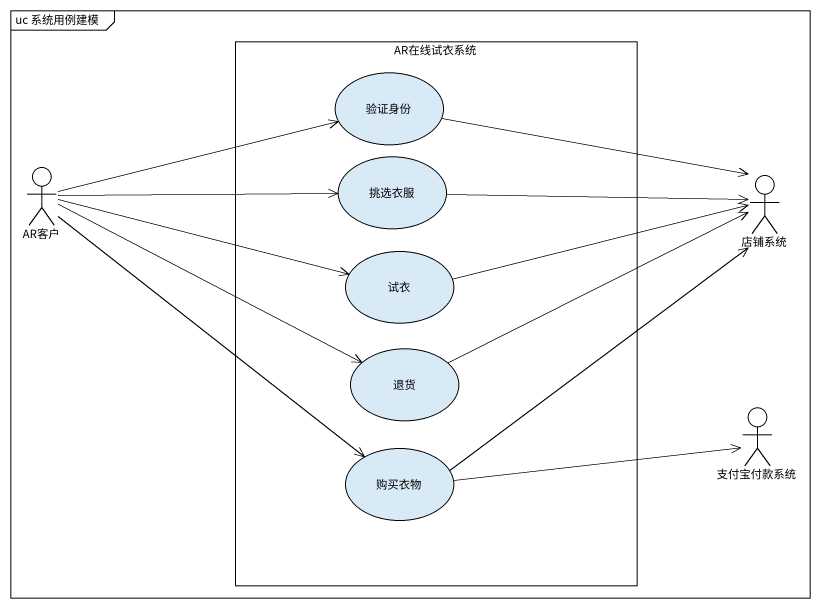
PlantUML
@startuml
mainframe uc 系统用例建模
rectangle AR在线试衣系统 {
  usecase 验证身份
  usecase 挑选衣服
  usecase 试衣
  usecase 退货
  usecase 购买衣物
}
actor AR客户
actor 店铺系统
actor 支付宝付款系统
验证身份 -right-> 店铺系统
AR客户 -right-> 验证身份
AR客户 -right-> 挑选衣服
AR客户 -right-> 试衣
AR客户 -right-> 退货
AR客户 --> 购买衣物
挑选衣服 -right-> 店铺系统
店铺系统 <-left- 退货
试衣 -right-> 店铺系统
购买衣物 -up-> 店铺系统
购买衣物 -right-> 支付宝付款系统
@enduml
